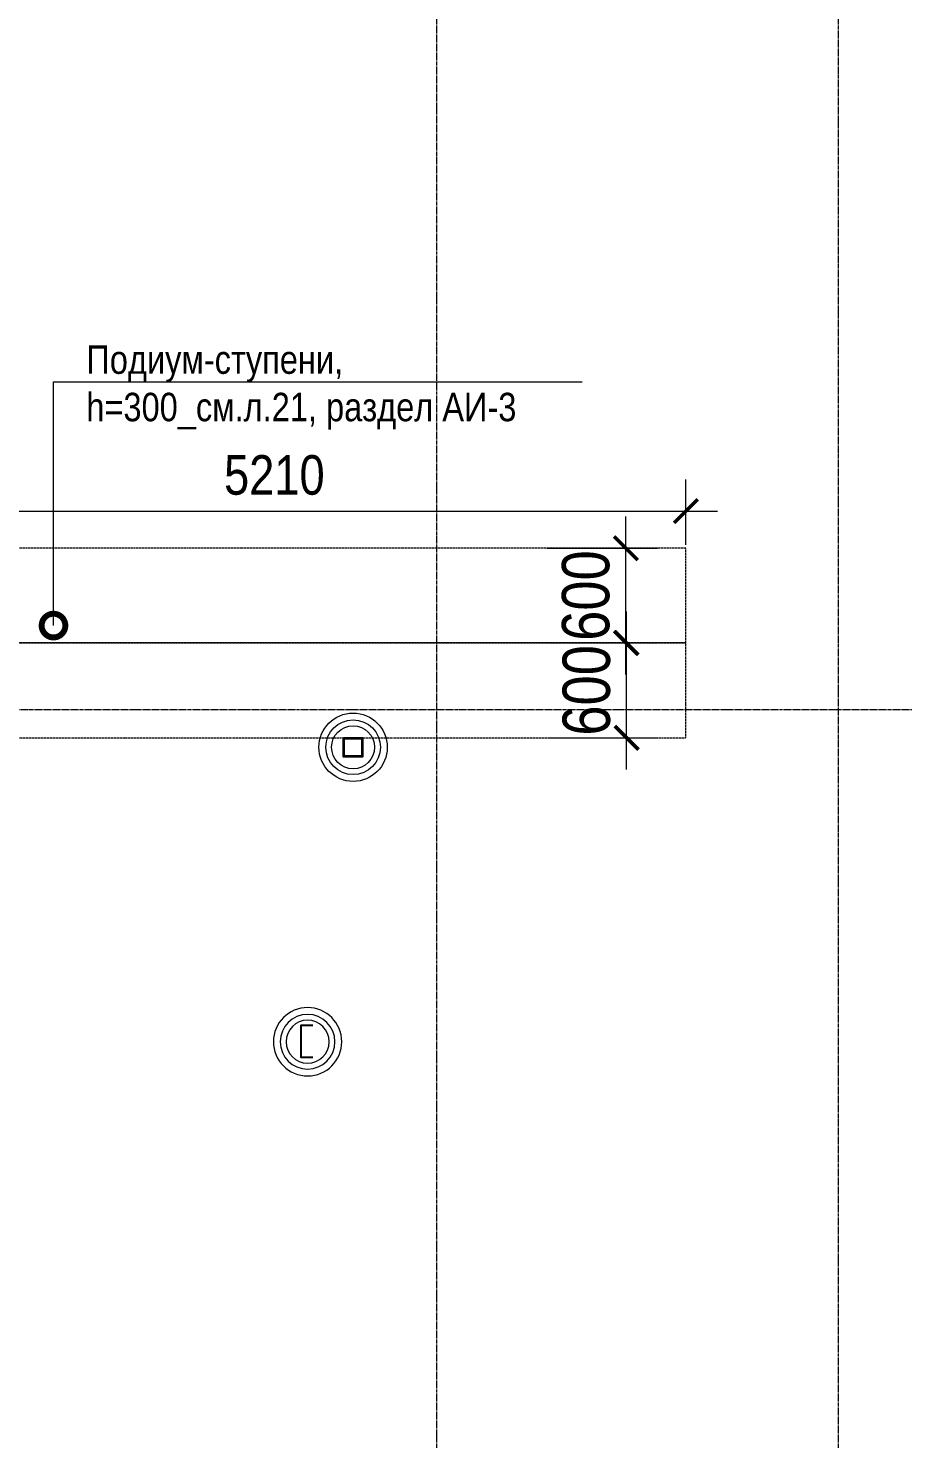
# Model space of a CAD drawing. Header units: millimetres. Extents: x -65509 to 912790, y 446 to 713294.
# Drawn here: x 164770 to 170307, y 317061 to 325987 of the extents above; entities that cross this region are included whole.
import ezdxf
from ezdxf import colors
from ezdxf.entities.mleader import LeaderData, LeaderLine
from ezdxf.math import Vec2, Vec3

# ---------------------------------------------------------------- set-up
doc = ezdxf.new("R2010")
doc.units = ezdxf.units.MM
doc.linetypes.add('CENTER2', pattern=[28.575, 19.05, -3.175, 3.175, -3.175])
doc.linetypes.add('HIDDEN', pattern=[9.525, 6.35, -3.175])
doc.layers.get('Defpoints').update_dxf_attribs({"color": 250})
doc.layers.add('АР_Делит', color=250, linetype='Continuous', lineweight=0, plot=False)
for name, color, linetype, lineweight in [('КМ_Фахверки', 250, 'Continuous', 25), ('РД_Оси_100', 250, 'Continuous', 0), ('РД_полы_подиумы', 7, 'Continuous', 0)]:
    doc.layers.add(name, color=color, linetype=linetype, lineweight=lineweight)
doc.styles.add('style1', font='ARIALN.TTF')
doc.dimstyles.new('Dim200_ареал', dxfattribs={"dimscale": 100, "dimtxt": 5, "dimasz": 2.5, "dimexe": 2, "dimexo": 2, "dimgap": 1, "dimtad": 1, "dimzin": 12, "dimdsep": 46, "dimtxsty": 'style1', "dimblk": 'ARCHTICK', "dimcen": 3, "dimdle": 2, "dimclrd": 256, "dimclre": 256, "dimaunit": 1, "dimadec": 0, "dimazin": 3, "dimtfac": 1, "dimtmove": 1, "dimatfit": 3, "dimldrblk": 'OPEN30', "dimfxl": 5, "dimfxlon": 1, "dimtolj": 1, "dimtzin": 0, "dimlwd": 9, "dimlwe": 9, "dimarcsym": 0})

# ---------------------------------------------------------------- blocks, each defined once
blk = doc.blocks.new('СОШ_2200_АР_ОСИ_М100_28.05.24')
at = {"layer": 'РД_Оси_100', "linetype": 'CENTER2'}
for p, q in [((49960, -6155), (49960, 139938.679)), ((43327.994, 26400), (71363.995, 26400))]:
    blk.add_line(p, q, dxfattribs=at)
blk.add_lwpolyline([(52500, 139938.679), (52500, -5755), (52358.276, -6155)], dxfattribs=at)
blk = doc.blocks.new('Ф_крпич 120')
at = {"layer": 'АР_Делит', "color": 1}
for radius in [216.3, 173, 136.2]:
    blk.add_circle((60, -60), radius, dxfattribs=at)
at = {"layer": 'КМ_Фахверки'}
blk.add_lwpolyline([(0, 0), (120, 0), (120, -120), (0, -120)], close=True, dxfattribs=at)
at = {"layer": 'КМ_Фахверки', "lineweight": 5}
blk.add_lwpolyline([(6, -6), (114, -6), (114, -114), (6, -114)], close=True, dxfattribs=at)
blk = doc.blocks.new('Ф_пеноблок 200')
at = {"layer": 'АР_Делит', "color": 1}
for radius in [216.3, 173, 136.2]:
    blk.add_circle((103.4, -41.9), radius, dxfattribs=at)
at = {"layer": 'КМ_Фахверки'}
blk.add_lwpolyline([(0, -75), (0, 0), (200, 0), (200, -75)], dxfattribs=at)
blk = doc.blocks.new('_DotSmall')
at = {"color": 0, "linetype": 'ByBlock', "const_width": 0.5}
blk.add_lwpolyline([(-0.0625, 0, 1), (0.0625, 0, 1)], format="xyb", close=True, dxfattribs=at)
blk = doc.blocks.new('_ArchTick')
at = {"color": 0, "linetype": 'ByBlock', "const_width": 0.15}
blk.add_lwpolyline([(-0.5, -0.5), (0.5, 0.5)], dxfattribs=at)
blk = doc.blocks.new('*D562')
at = {"layer": 'Defpoints', "color": 0, "lineweight": 25, "transparency": 16777216}
for p in [(167645.9, 322096.7), (168558.5, 322096.7), (167645.9, 321496.7)]:
    blk.add_point(p, dxfattribs=at)
at = {"layer": 'РД_полы_подиумы', "lineweight": 9, "transparency": 16777216}
for p, q in [((168558.5, 321296.7), (168558.5, 322296.7)), ((168058.5, 322096.7), (168758.5, 322096.7)), ((168058.5, 321496.7), (168758.5, 321496.7))]:
    blk.add_line(p, q, dxfattribs=at)
at = {"layer": 'РД_полы_подиумы', "lineweight": 9, "transparency": 16777216, "xscale": 150, "yscale": 150, "zscale": 150}
for p, rotation in [((168558.5, 322096.7), 90), ((168558.5, 321496.7), 270)]:
    blk.add_blockref('_ArchTick', p, dxfattribs=dict(at, rotation=rotation))
at = {"layer": 'РД_полы_подиумы', "color": 0, "transparency": 16777216, "insert": (168305.3, 321796.7), "char_height": 300, "attachment_point": 5, "rotation": 90, "style": 'style1'}
blk.add_mtext('\\A1;600', dxfattribs=at)
blk = doc.blocks.new('_Open30')
at = {"color": 0, "linetype": 'ByBlock', "lineweight": -2}
for p, q in [((-1, 0.268), (0, 0)), ((0, 0), (-1, -0.268)), ((0, 0), (-1, 0))]:
    blk.add_line(p, q, dxfattribs=at)
blk = doc.blocks.new('*D563')
at = {"layer": 'Defpoints', "color": 0, "lineweight": 25, "transparency": 16777216}
for p in [(167722.8, 322696.7), (168554.2, 322696.7), (167722.8, 322096.7)]:
    blk.add_point(p, dxfattribs=at)
at = {"layer": 'РД_полы_подиумы', "lineweight": 9, "transparency": 16777216}
for p, q in [((168554.2, 321896.7), (168554.2, 322896.7)), ((168054.2, 322696.7), (168754.2, 322696.7)), ((168054.2, 322096.7), (168754.2, 322096.7))]:
    blk.add_line(p, q, dxfattribs=at)
at = {"layer": 'РД_полы_подиумы', "lineweight": 9, "transparency": 16777216, "xscale": 150, "yscale": 150, "zscale": 150}
for p, rotation in [((168554.2, 322696.7), 90), ((168554.2, 322096.7), 270)]:
    blk.add_blockref('_ArchTick', p, dxfattribs=dict(at, rotation=rotation))
at = {"layer": 'РД_полы_подиумы', "color": 0, "transparency": 16777216, "insert": (168301, 322396.7), "char_height": 300, "attachment_point": 5, "rotation": 90, "style": 'style1'}
blk.add_mtext('\\A1;600', dxfattribs=at)
blk = doc.blocks.new('*D566')
at = {"layer": 'Defpoints', "color": 0, "lineweight": 25, "transparency": 16777216}
for p in [(168933.6, 322930.8), (163723.6, 322518.7), (168933.6, 322518.7)]:
    blk.add_point(p, dxfattribs=at)
at = {"layer": 'РД_полы_подиумы', "lineweight": 9, "transparency": 16777216}
for p, q in [((163723.6, 322718.7), (163723.6, 323130.8)), ((168933.6, 322718.7), (168933.6, 323130.8)), ((163523.6, 322930.8), (169133.6, 322930.8))]:
    blk.add_line(p, q, dxfattribs=at)
at = {"layer": 'РД_полы_подиумы', "lineweight": 9, "transparency": 16777216, "xscale": 150, "yscale": 150, "zscale": 150, "rotation": 180}
blk.add_blockref('_ArchTick', (163723.6, 322930.8), dxfattribs=at)
at = {"layer": 'РД_полы_подиумы', "lineweight": 9, "transparency": 16777216, "xscale": 150, "yscale": 150, "zscale": 150}
blk.add_blockref('_ArchTick', (168933.6, 322930.8), dxfattribs=at)
at = {"layer": 'РД_полы_подиумы', "color": 0, "transparency": 16777216, "insert": (166328.6, 323158.4), "char_height": 250, "attachment_point": 5, "style": 'style1'}
blk.add_mtext('\\A1;5210', dxfattribs=at)

msp = doc.modelspace()

# ---------------------------------------------------------------- linework, layer by layer
at = {"layer": 'РД_полы_подиумы', "color": 0, "linetype": 'HIDDEN'}
for points in [[(163723.636, 322096.733), (168933.636, 322096.733), (168933.636, 322696.733), (163723.636, 322696.733)], [(163723.636, 321496.733), (168933.636, 321496.733), (168933.636, 322096.733), (163723.636, 322096.733)]]:
    msp.add_lwpolyline(points, close=True, dxfattribs=at)

# ---------------------------------------------------------------- block references
at = {"layer": 'КМ_Фахверки'}
msp.add_blockref('Ф_крпич 120', (166767.159, 321496.733), dxfattribs=at)
at = {"layer": 'КМ_Фахверки', "xscale": -1, "rotation": 90}
msp.add_blockref('Ф_пеноблок 200', (166497.159, 319676.733), dxfattribs=at)
at = {"layer": 'РД_Оси_100'}
msp.add_blockref('СОШ_2200_АР_ОСИ_М100_28.05.24', (117397.159, 295276.733), dxfattribs=at)

# ---------------------------------------------------------------- dimensions: what is measured, and where the dimension line sits
at = {"layer": 'РД_полы_подиумы', "color": 0}
dim = msp.add_linear_dim(base=(168933.636, 322930.753), p1=(163723.636, 322518.737), p2=(168933.636, 322518.737), dimstyle='Dim200_ареал', override={"dimtxt": 2.5, "dimasz": 1.5}, dxfattribs=at)
dim.commit()
dim.dimension.update_dxf_attribs({"geometry": '*D566', "text_midpoint": (166328.636, 323158.396)})
for base, p1, p2, picture, middle in [((168554.166, 322696.733), (167722.808, 322096.733), (167722.808, 322696.733), '*D563', (168554.166, 322396.733)), ((168558.469, 322096.733), (167645.934, 321496.733), (167645.934, 322096.733), '*D562', (168558.469, 321796.733))]:
    dim = msp.add_linear_dim(base=base, p1=p1, p2=p2, angle=90, dimstyle='Dim200_ареал', override={"dimtxt": 3, "dimasz": 1.5}, dxfattribs=at)
    dim.commit()
    dim.dimension.update_dxf_attribs({"geometry": picture, "text_midpoint": middle, "dimtype": 160})

# ---------------------------------------------------------------- leaders
ml = msp.add_multileader_mtext('Standard', dxfattribs=at)
ml.set_content('\\pxsm1;Подиум-ступени, h=300_см.л.21, раздел АИ-3', style='style1')
ml.set_leader_properties(color=256, linetype='ByLayer', lineweight=9)
ml.set_arrow_properties(name='DOTSMALL')
ml.build(insert=Vec2(0, 0))
ml.multileader.update_dxf_attribs({"text_left_attachment_type": 6, "text_right_attachment_type": 6, "text_bottom_attachment_type": 10, "dogleg_length": 25, "arrow_head_size": 300})
ctx = ml.context
ctx.base_point, ctx.char_height, ctx.arrow_head_size, ctx.landing_gap_size, ctx.plane_origin = Vec3(165088.182, 323749.772), 180, 300, 50, Vec3(156476.319, 325951.34)
ctx.left_attachment, ctx.right_attachment, ctx.top_attachment = 6, 6, 10
notes = []
notes.append((ctx, [(0, (1, 1, 0), (164930.172, 323749.772), (1, 0), 158.01, [(1, [(164930.457, 322206.685)], 0, [])])]))
ctx.mtext.insert, ctx.mtext.width, ctx.mtext.defined_height, ctx.mtext.line_spacing_factor, ctx.mtext.flow_direction = Vec3(165138.182, 323979.745), 3107.54044, 2067.07, 0.3, 5
for ctx, leaders in notes:
    for number, flags, end, landing, length, lines in leaders:
        leader = LeaderData()
        leader.index, (leader.has_last_leader_line, leader.has_dogleg_vector, leader.attachment_direction) = number, flags
        leader.last_leader_point, leader.dogleg_vector, leader.dogleg_length = Vec3(end), Vec3(landing), length
        for number, points, colour, breaks in lines:
            line = LeaderLine()
            line.index, line.vertices, line.color, line.breaks = number, Vec3.list(points), colors.encode_raw_color(colour), breaks
            leader.lines.append(line)
        ctx.leaders.append(leader)

doc.saveas('drawing.dxf')
